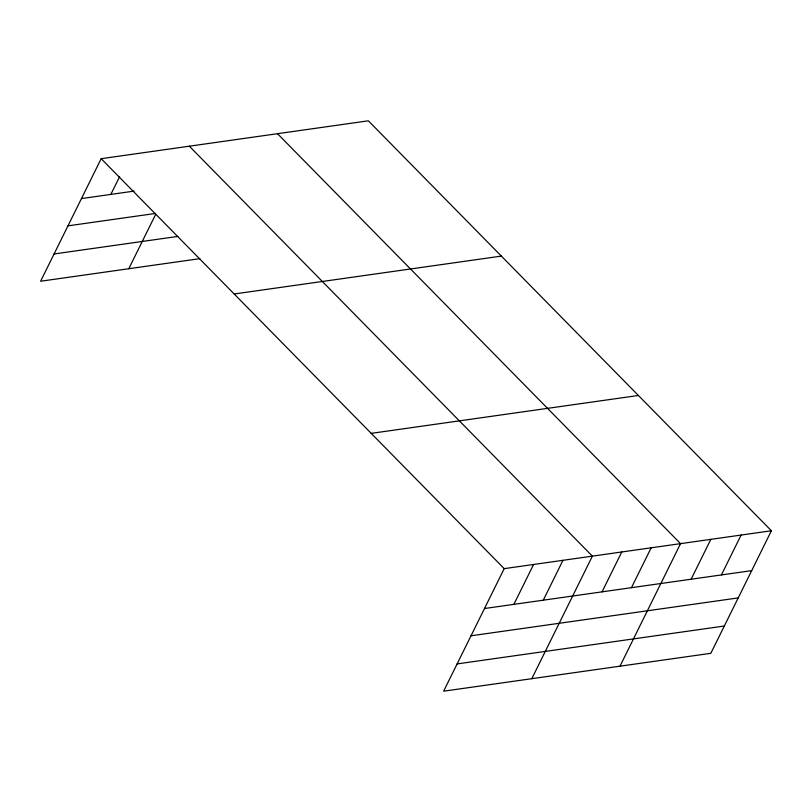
<?xml version="1.0" encoding="UTF-8"?>
<svg xmlns="http://www.w3.org/2000/svg" width="812" height="812" viewBox="0 0 812 812"><rect width="100%" height="100%" fill="white"/><g stroke="black" fill="none" stroke-linecap="round" stroke-linejoin="round"><path stroke-width="1.22" d="M771.4 530.764L504.201 568.644L443.636 691.185L710.835 653.305L771.4 530.764L368.364 120.815L101.165 158.695L40.6 281.236L199.813 258.663M110.848 194.403L119.608 176.681M128.773 268.731L155.6 214.469M513.884 604.351L533.586 564.482M543.279 600.18L562.98 560.31M531.809 678.69L592.374 556.149L189.338 146.201M602.057 591.846L621.769 551.977M631.452 587.685L651.163 547.806M619.992 666.185L680.547 543.644L277.511 133.696M691.124 579.22L710.835 539.351M721.411 574.926L741.112 535.057M81.454 198.575L134.122 191.104M67.975 225.848L154.93 213.526M54.079 253.963L177.777 236.424M234.16 293.985L501.369 256.095M371.196 433.364L638.394 395.474M484.49 608.523L751.699 570.633M471.011 635.796L738.209 597.916M457.115 663.911L724.324 626.022M101.165 158.695L504.201 568.644"/></g></svg>
